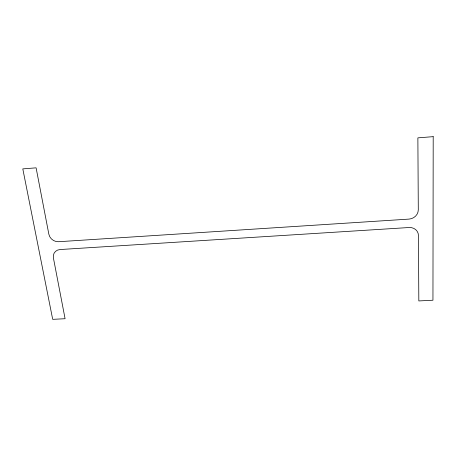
<?xml version="1.0" encoding="UTF-8"?>
<svg xmlns="http://www.w3.org/2000/svg" width="456" height="456" viewBox="0 0 456 456"><rect width="100%" height="100%" fill="white"/><g stroke="black" fill="none" stroke-linecap="round" stroke-linejoin="round"><path stroke-width="0.68" d="M433.2 136.657L432.949 300.225L418.83 300.932L418.448 235.507A9.302 8.453 -18.3 0 0 409.123 227.515L60.049 249.54A8.601 7.587 35.2 0 0 53.415 257.993L65.083 318.721L52.697 319.342L22.8 168.885L36.098 167.836L48.843 234.184A8.732 7.746 37.9 0 0 58.585 241.72L409.032 219.097A9.445 8.653 -21.8 0 0 418.294 209.777L417.873 137.86L433.2 136.657"/></g></svg>
